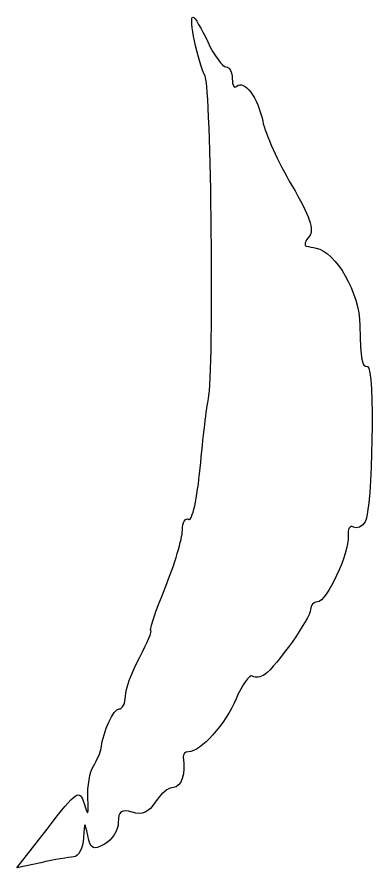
# Model space of a CAD drawing. Header units: centimetres. Extents: x -17.1 to 20.7, y -21.5 to 17.4.
# Drawn here: x 9.585 to 10.915, y -20.632 to -17.476 of the extents above; entities that cross this region are included whole.
import ezdxf

# ---------------------------------------------------------------- set-up
doc = ezdxf.new("R2010")
doc.units = ezdxf.units.CM
doc.header["$MEASUREMENT"] = 0
doc.layers.add('Layer 1', color=7, linetype='Continuous')

msp = doc.modelspace()

# ---------------------------------------------------------------- linework, layer by layer
at = {"layer": 'Layer 1'}
msp.add_open_spline([(9.7962, -20.59083), (9.81439, -20.58982), (9.83089, -20.55824), (9.83287, -20.52064), (9.83287, -20.52064), (9.83615, -20.45843), (9.83751, -20.45763), (9.84794, -20.51177), (9.84794, -20.51177), (9.85751, -20.56144), (9.86782, -20.56674), (9.91048, -20.54391), (9.91048, -20.54391), (9.93858, -20.52888), (9.96156, -20.49238), (9.96156, -20.46281), (9.96156, -20.46281), (9.96156, -20.42147), (9.97353, -20.41284), (10.01336, -20.42548), (10.01336, -20.42548), (10.04894, -20.43677), (10.07579, -20.4249), (10.0991, -20.38757), (10.0991, -20.38757), (10.11777, -20.35768), (10.14804, -20.33323), (10.16636, -20.33323), (10.16636, -20.33323), (10.19554, -20.33323), (10.21238, -20.28131), (10.20282, -20.22078), (10.20282, -20.22078), (10.2011, -20.20987), (10.20977, -20.20094), (10.2221, -20.20094), (10.2221, -20.20094), (10.26779, -20.20094), (10.35932, -20.09947), (10.39874, -20.0051), (10.39874, -20.0051), (10.42111, -19.95157), (10.44855, -19.91341), (10.45972, -19.92031), (10.45972, -19.92031), (10.47089, -19.92722), (10.49143, -19.92472), (10.50537, -19.91476), (10.50537, -19.91476), (10.54814, -19.88423), (10.67594, -19.70348), (10.67594, -19.67354), (10.67594, -19.67354), (10.67594, -19.65801), (10.68729, -19.64531), (10.70115, -19.64531), (10.70115, -19.64531), (10.73469, -19.64531), (10.81975, -19.46357), (10.8151, -19.40186), (10.8151, -19.40186), (10.81308, -19.37506), (10.82179, -19.35953), (10.83446, -19.36736), (10.83446, -19.36736), (10.84713, -19.37519), (10.86668, -19.36672), (10.87791, -19.34855), (10.87791, -19.34855), (10.90641, -19.30243), (10.91487, -18.77219), (10.8871, -18.77219), (10.8871, -18.77219), (10.86531, -18.77219), (10.86146, -18.75121), (10.85905, -18.61945), (10.85905, -18.61945), (10.85683, -18.49839), (10.77045, -18.34669), (10.69578, -18.33272), (10.69578, -18.33272), (10.68487, -18.33068), (10.66853, -18.32752), (10.65947, -18.3257), (10.65947, -18.3257), (10.65041, -18.32389), (10.65533, -18.30751), (10.6704, -18.28932), (10.6704, -18.28932), (10.69018, -18.26545), (10.6723, -18.21295), (10.60614, -18.10062), (10.60614, -18.10062), (10.55572, -18.01503), (10.50705, -17.90793), (10.49799, -17.86262), (10.49799, -17.86262), (10.48051, -17.77519), (10.42857, -17.70546), (10.40127, -17.73275), (10.40127, -17.73275), (10.39227, -17.74176), (10.3849, -17.72929), (10.3849, -17.70504), (10.3849, -17.70504), (10.3849, -17.68078), (10.37435, -17.66094), (10.36145, -17.66094), (10.36145, -17.66094), (10.34856, -17.66094), (10.31823, -17.61927), (10.29406, -17.56833), (10.29406, -17.56833), (10.2699, -17.5174), (10.24502, -17.47573), (10.2388, -17.47573), (10.2388, -17.47573), (10.22226, -17.47573), (10.25604, -17.63985), (10.28373, -17.69402), (10.28373, -17.69402), (10.30725, -17.74006), (10.31823, -18.79013), (10.29624, -18.89125), (10.29624, -18.89125), (10.28991, -18.92035), (10.27612, -19.03629), (10.26559, -19.14888), (10.26559, -19.14888), (10.25506, -19.26147), (10.23593, -19.34709), (10.22307, -19.33914), (10.22307, -19.33914), (10.21021, -19.33119), (10.19969, -19.34944), (10.19969, -19.37969), (10.19969, -19.37969), (10.19969, -19.40994), (10.17076, -19.5059), (10.1354, -19.59292), (10.1354, -19.59292), (10.10003, -19.67994), (10.07625, -19.75115), (10.08253, -19.75115), (10.08253, -19.75115), (10.08881, -19.75115), (10.07012, -19.79562), (10.04099, -19.84997), (10.04099, -19.84997), (10.01186, -19.90433), (9.98802, -19.96981), (9.98802, -19.99549), (9.98802, -19.99549), (9.98802, -20.02117), (9.9775, -20.04219), (9.96465, -20.04219), (9.96465, -20.04219), (9.94332, -20.04219), (9.90615, -20.12278), (9.89753, -20.18771), (9.89753, -20.18771), (9.8956, -20.20226), (9.88286, -20.23202), (9.86923, -20.25384), (9.86923, -20.25384), (9.8556, -20.27566), (9.84641, -20.32924), (9.84881, -20.3729), (9.84881, -20.3729), (9.85246, -20.43934), (9.85014, -20.4426), (9.83461, -20.39289), (9.83461, -20.39289), (9.81747, -20.33806), (9.80718, -20.34497), (9.70073, -20.48276), (9.70073, -20.48276), (9.70073, -20.48276), (9.58542, -20.63203), (9.58542, -20.63203), (9.58542, -20.63203), (9.58542, -20.63203), (9.67427, -20.61235), (9.67427, -20.61235), (9.67427, -20.61235), (9.72314, -20.60152), (9.77801, -20.59184), (9.7962, -20.59083)], degree=3, knots=[0, 0, 0, 0, 0.0208333, 0.0208333, 0.0208333, 0.0208333, 0.0416667, 0.0416667, 0.0416667, 0.0416667, 0.0625, 0.0625, 0.0625, 0.0625, 0.0833333, 0.0833333, 0.0833333, 0.0833333, 0.1041667, 0.1041667, 0.1041667, 0.1041667, 0.125, 0.125, 0.125, 0.125, 0.1458333, 0.1458333, 0.1458333, 0.1458333, 0.1666667, 0.1666667, 0.1666667, 0.1666667, 0.1875, 0.1875, 0.1875, 0.1875, 0.2083333, 0.2083333, 0.2083333, 0.2083333, 0.2291667, 0.2291667, 0.2291667, 0.2291667, 0.25, 0.25, 0.25, 0.25, 0.2708333, 0.2708333, 0.2708333, 0.2708333, 0.2916667, 0.2916667, 0.2916667, 0.2916667, 0.3125, 0.3125, 0.3125, 0.3125, 0.3333333, 0.3333333, 0.3333333, 0.3333333, 0.3541667, 0.3541667, 0.3541667, 0.3541667, 0.375, 0.375, 0.375, 0.375, 0.3958333, 0.3958333, 0.3958333, 0.3958333, 0.4166667, 0.4166667, 0.4166667, 0.4166667, 0.4375, 0.4375, 0.4375, 0.4375, 0.4583333, 0.4583333, 0.4583333, 0.4583333, 0.4791667, 0.4791667, 0.4791667, 0.4791667, 0.5, 0.5, 0.5, 0.5, 0.5208333, 0.5208333, 0.5208333, 0.5208333, 0.5416667, 0.5416667, 0.5416667, 0.5416667, 0.5625, 0.5625, 0.5625, 0.5625, 0.5833333, 0.5833333, 0.5833333, 0.5833333, 0.6041667, 0.6041667, 0.6041667, 0.6041667, 0.625, 0.625, 0.625, 0.625, 0.6458333, 0.6458333, 0.6458333, 0.6458333, 0.6666667, 0.6666667, 0.6666667, 0.6666667, 0.6875, 0.6875, 0.6875, 0.6875, 0.7083333, 0.7083333, 0.7083333, 0.7083333, 0.7291667, 0.7291667, 0.7291667, 0.7291667, 0.75, 0.75, 0.75, 0.75, 0.7708333, 0.7708333, 0.7708333, 0.7708333, 0.7916667, 0.7916667, 0.7916667, 0.7916667, 0.8125, 0.8125, 0.8125, 0.8125, 0.8333333, 0.8333333, 0.8333333, 0.8333333, 0.8541667, 0.8541667, 0.8541667, 0.8541667, 0.875, 0.875, 0.875, 0.875, 0.8958333, 0.8958333, 0.8958333, 0.8958333, 0.9166667, 0.9166667, 0.9166667, 0.9166667, 0.9375, 0.9375, 0.9375, 0.9375, 0.9583333, 0.9583333, 0.9583333, 0.9583333, 1, 1, 1, 1], dxfattribs=at)

doc.saveas('drawing.dxf')
